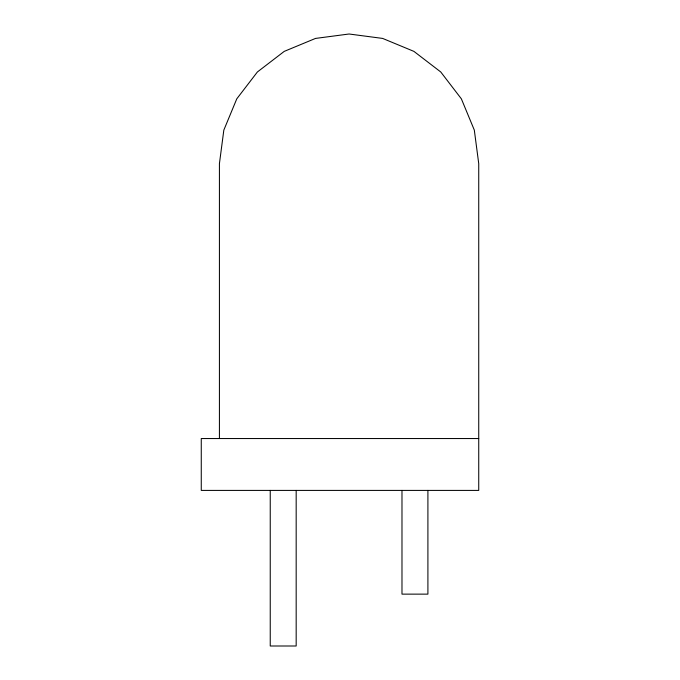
<?xml version="1.0" encoding="UTF-8"?>
<svg xmlns="http://www.w3.org/2000/svg" width="680" height="680" viewBox="0 0 680 680"><rect width="100%" height="100%" fill="white"/><g stroke="black" fill="none" stroke-linecap="round" stroke-linejoin="round"><path stroke-width="1.02" d="M478.737 438.54L201.263 438.54L201.263 490.408L478.737 490.408L478.737 163.659L474.317 130.101L461.363 98.829L440.759 71.978L413.907 51.374L382.636 38.42L349.078 34L315.52 38.42L284.249 51.374L257.389 71.978L236.784 98.829L223.83 130.101L219.419 163.659L219.419 438.54M427.907 490.408L427.907 594.133L401.982 594.133L401.982 490.408M296.174 490.408L296.174 646L270.24 646L270.24 490.408"/></g></svg>
